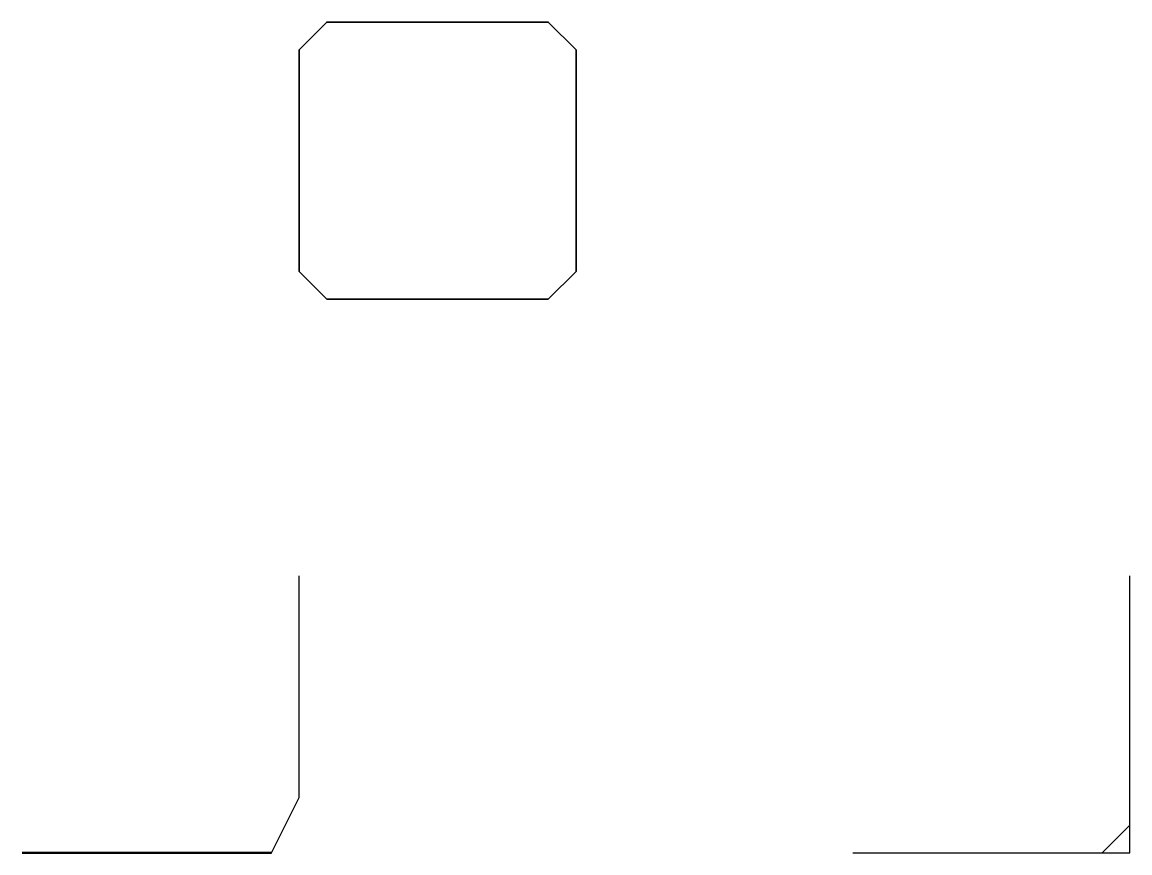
# Model space of a CAD drawing. Header units: millimetres. Extents: x -100 to 300, y 0 to 300.
import ezdxf

# ---------------------------------------------------------------- set-up
doc = ezdxf.new("R2010")
doc.units = ezdxf.units.MM

msp = doc.modelspace()

# ---------------------------------------------------------------- linework, layer by layer
for p, q in [((0, 20), (0, 100)), ((300, 0), (300, 100)), ((-10, 0), (0, 20)), ((290, 0), (300, 10)), ((200, 0), (300, 0))]:
    msp.add_line(p, q)
at = {"color": 1, "lineweight": 50}
msp.add_line((-100, 0), (-10, 0), dxfattribs=at)
at = {"color": 7, "lineweight": 35, "true_color": 0x00ff00}
msp.add_lwpolyline([(10, 200), (90, 200), (100, 210), (100, 290), (90, 300), (10, 300), (0, 290), (0, 210)], close=True, dxfattribs=at)

doc.saveas('drawing.dxf')
